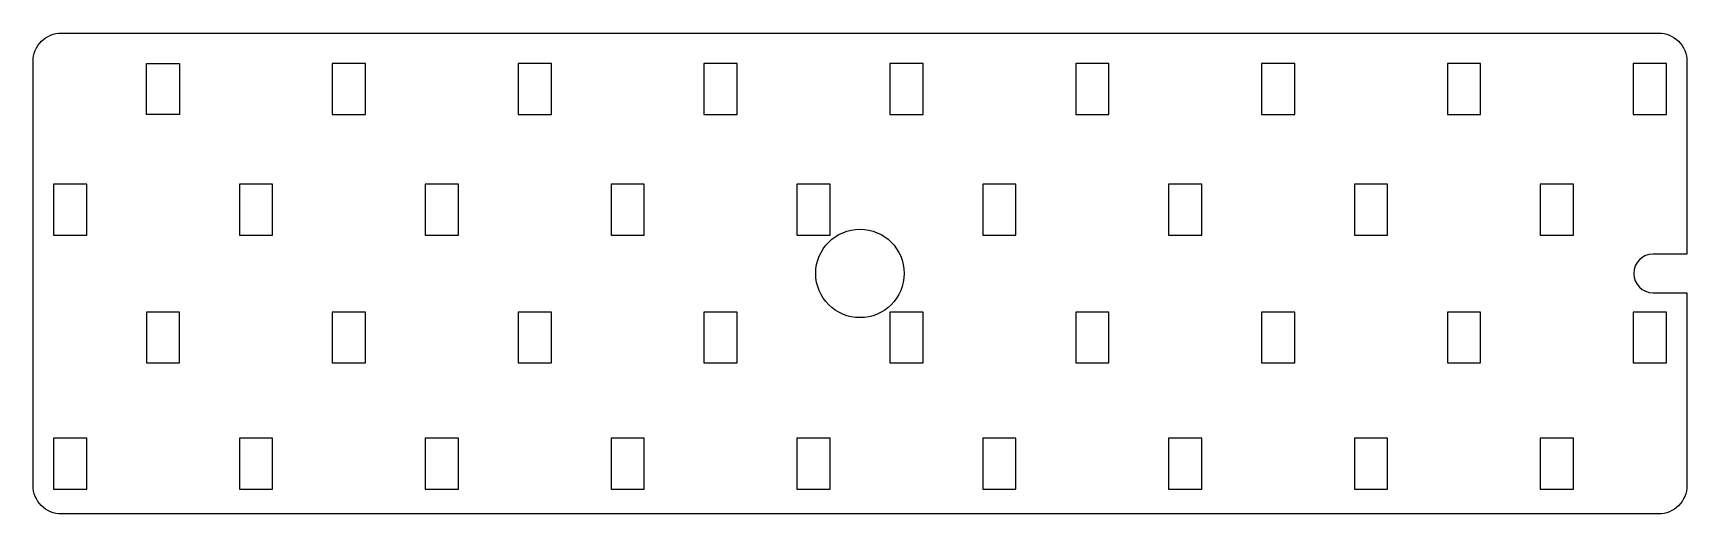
# Model space of a CAD drawing. Header units: millimetres. Extents: x -129 to 21, y -36 to 7.
import ezdxf

# ---------------------------------------------------------------- set-up
doc = ezdxf.new("R2010")
doc.units = ezdxf.units.MM

msp = doc.modelspace()

# ---------------------------------------------------------------- linework, layer by layer
msp.add_lwpolyline([(-126.21, 7.43), (18.19, 7.43, -0.414214), (20.75, 4.88), (20.75, -12.57), (17.69, -12.57, 1), (17.69, -16.07), (20.75, -16.07), (20.75, -33.52, -0.414214), (18.19, -36.08), (-126.21, -36.08, -0.414214), (-128.76, -33.52), (-128.76, -17.82), (-128.76, -10.82), (-128.76, 4.88, -0.414214)], format="xyb", close=True)
for points in [[(-118.51, 4.66), (-115.51, 4.66), (-115.51, 0.06), (-118.51, 0.06)], [(-98.71, 0.06), (-98.71, 4.66), (-101.71, 4.66), (-101.71, 0.06)], [(-81.91, 0.06), (-81.91, 4.66), (-84.91, 4.66), (-84.91, 0.06)], [(-65.11, 0.06), (-65.11, 4.66), (-68.11, 4.66), (-68.11, 0.06)], [(-48.31, 0.06), (-48.31, 4.66), (-51.31, 4.66), (-51.31, 0.06)], [(-31.51, 0.06), (-31.51, 4.66), (-34.51, 4.66), (-34.51, 0.06)], [(-14.71, 0.06), (-14.71, 4.66), (-17.71, 4.66), (-17.71, 0.06)], [(2.09, 0.06), (2.09, 4.66), (-0.91, 4.66), (-0.91, 0.06)], [(18.89, 0.06), (18.89, 4.66), (15.89, 4.66), (15.89, 0.06)], [(-123.91, -10.85), (-123.91, -6.25), (-126.91, -6.25), (-126.91, -10.85)], [(-107.11, -6.25), (-110.11, -6.25), (-110.11, -10.85), (-107.11, -10.85)], [(-90.31, -6.25), (-93.31, -6.25), (-93.31, -10.85), (-90.31, -10.85)], [(-73.51, -6.25), (-76.51, -6.25), (-76.51, -10.85), (-73.51, -10.85)], [(-56.71, -6.25), (-59.71, -6.25), (-59.71, -10.85), (-56.71, -10.85)], [(-39.91, -6.25), (-42.91, -6.25), (-42.91, -10.85), (-39.91, -10.85)], [(-23.11, -6.25), (-26.11, -6.25), (-26.11, -10.85), (-23.11, -10.85)], [(-6.31, -6.25), (-9.31, -6.25), (-9.31, -10.85), (-6.31, -10.85)], [(10.49, -6.25), (7.49, -6.25), (7.49, -10.85), (10.49, -10.85)], [(-118.51, -22.42), (-115.51, -22.42), (-115.51, -17.82), (-118.51, -17.82)], [(-101.71, -22.42), (-98.71, -22.42), (-98.71, -17.82), (-101.71, -17.82)], [(-84.91, -22.42), (-81.91, -22.42), (-81.91, -17.82), (-84.91, -17.82)], [(-68.11, -22.42), (-65.11, -22.42), (-65.11, -17.82), (-68.11, -17.82)], [(-51.31, -22.42), (-48.31, -22.42), (-48.31, -17.82), (-51.31, -17.82)], [(-34.51, -22.42), (-31.51, -22.42), (-31.51, -17.82), (-34.51, -17.82)], [(-17.71, -22.42), (-14.71, -22.42), (-14.71, -17.82), (-17.71, -17.82)], [(-0.91, -22.42), (2.09, -22.42), (2.09, -17.82), (-0.91, -17.82)], [(15.89, -22.42), (18.89, -22.42), (18.89, -17.82), (15.89, -17.82)], [(-126.91, -33.83), (-123.91, -33.83), (-123.91, -29.23), (-126.91, -29.23)], [(-107.11, -29.23), (-110.11, -29.23), (-110.11, -33.83), (-107.11, -33.83)], [(-90.31, -29.23), (-93.31, -29.23), (-93.31, -33.83), (-90.31, -33.83)], [(-73.51, -29.23), (-76.51, -29.23), (-76.51, -33.83), (-73.51, -33.83)], [(-56.71, -29.23), (-59.71, -29.23), (-59.71, -33.83), (-56.71, -33.83)], [(-39.91, -29.23), (-42.91, -29.23), (-42.91, -33.83), (-39.91, -33.83)], [(-23.11, -29.23), (-26.11, -29.23), (-26.11, -33.83), (-23.11, -33.83)], [(-6.31, -29.23), (-9.31, -29.23), (-9.31, -33.83), (-6.31, -33.83)], [(10.49, -29.23), (7.49, -29.23), (7.49, -33.83), (10.49, -33.83)]]:
    msp.add_lwpolyline(points, close=True)
msp.add_circle((-54.01, -14.32), 4)

doc.saveas('drawing.dxf')
